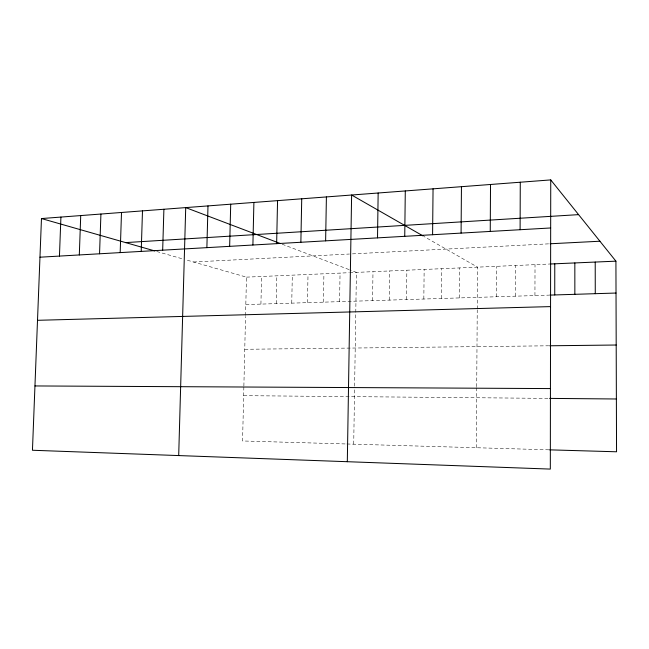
<?xml version="1.0" encoding="UTF-8"?>
<svg xmlns="http://www.w3.org/2000/svg" width="649" height="649" viewBox="0 0 649 649"><rect width="100%" height="100%" fill="white"/><g stroke="black" fill="none" stroke-linecap="round" stroke-linejoin="round"><path stroke-width="0.49" stroke-dasharray="3.25 2.43" d="M534.938 295.563L535.019 264.662M515.444 296.171L515.566 265.506M496.242 296.771L496.404 266.333M476.301 447.729L476.707 387.696M476.715 386.69L477.234 309.889M477.242 308.924L477.526 267.145L424.024 236.496M441.401 298.483L441.685 268.694M459.232 297.923L459.476 267.932M423.829 299.027L424.146 269.457M406.501 299.57L406.85 270.203M372.567 300.625L372.988 271.671M389.416 300.098L389.798 270.941M353.713 444.184L354.605 387.096M354.622 386.139L356.406 272.385L349.787 269.87M339.573 301.655L340.052 273.091M307.472 302.653L308.015 274.478M323.413 302.158L323.924 273.789M291.742 303.148L292.318 275.16M260.922 304.105L261.547 276.49M276.231 303.627L276.831 275.825M243.862 386.95L242.572 440.971L345.925 443.957M243.878 385.977L245.533 316.477M245.557 315.487L246.466 277.139L186.028 259.868M193.491 262.001L349.487 254.027M352.439 253.873L549.168 243.821M246.466 277.139L348.708 272.718M349.673 272.677L548.851 264.062M245.817 304.576L548.803 295.133M244.754 349.292L548.721 345.795M243.651 395.663L549.63 398.397M346.899 443.989L549.557 449.846M156.733 251.496L183.229 259.065M282.177 244.211L348.927 269.546"/><path stroke-width="0.97" d="M554.741 294.946L554.773 263.802M550.741 179.911L550.32 469.089L32.45 450.252L41.471 218.551L550.741 179.911L615.917 261.166L616.55 451.785L549.557 449.846M520.1 229.722L520.279 182.223M490.246 231.433L490.522 184.478M461.082 233.096L461.455 186.685M432.591 234.727L433.053 188.843M404.741 236.325L405.292 190.944M377.515 237.883L378.156 193.004M347.312 461.707L351.612 195.016L423.148 235.993M325.62 240.852L326.406 196.931M300.868 242.264L301.728 198.805M276.636 243.651L277.561 200.638M252.899 245.014L253.897 202.431M229.649 246.344L230.711 204.192M206.877 247.642L207.988 205.92M178.694 455.574L185.719 207.607L280.441 243.553M162.672 250.173L163.897 209.262M120.179 252.607L121.509 212.474M141.214 251.406L142.488 210.884M99.548 253.791L100.92 214.04M79.308 254.943L80.727 215.573M59.448 256.079L60.917 217.074M125.606 242.596L578.592 214.632M39.962 257.199L550.677 227.969M550.141 243.773L599.927 241.225M549.841 264.021L615.917 261.166M549.792 295.1L616.023 293.04M37.512 320.306L550.555 306.604M549.711 345.779L616.193 345.017M34.957 385.944L550.441 388.581M549.63 398.397L616.372 398.989M41.471 218.551L154.819 250.944M595.214 262.058L595.271 293.681M574.836 262.942L574.852 294.322"/></g></svg>
